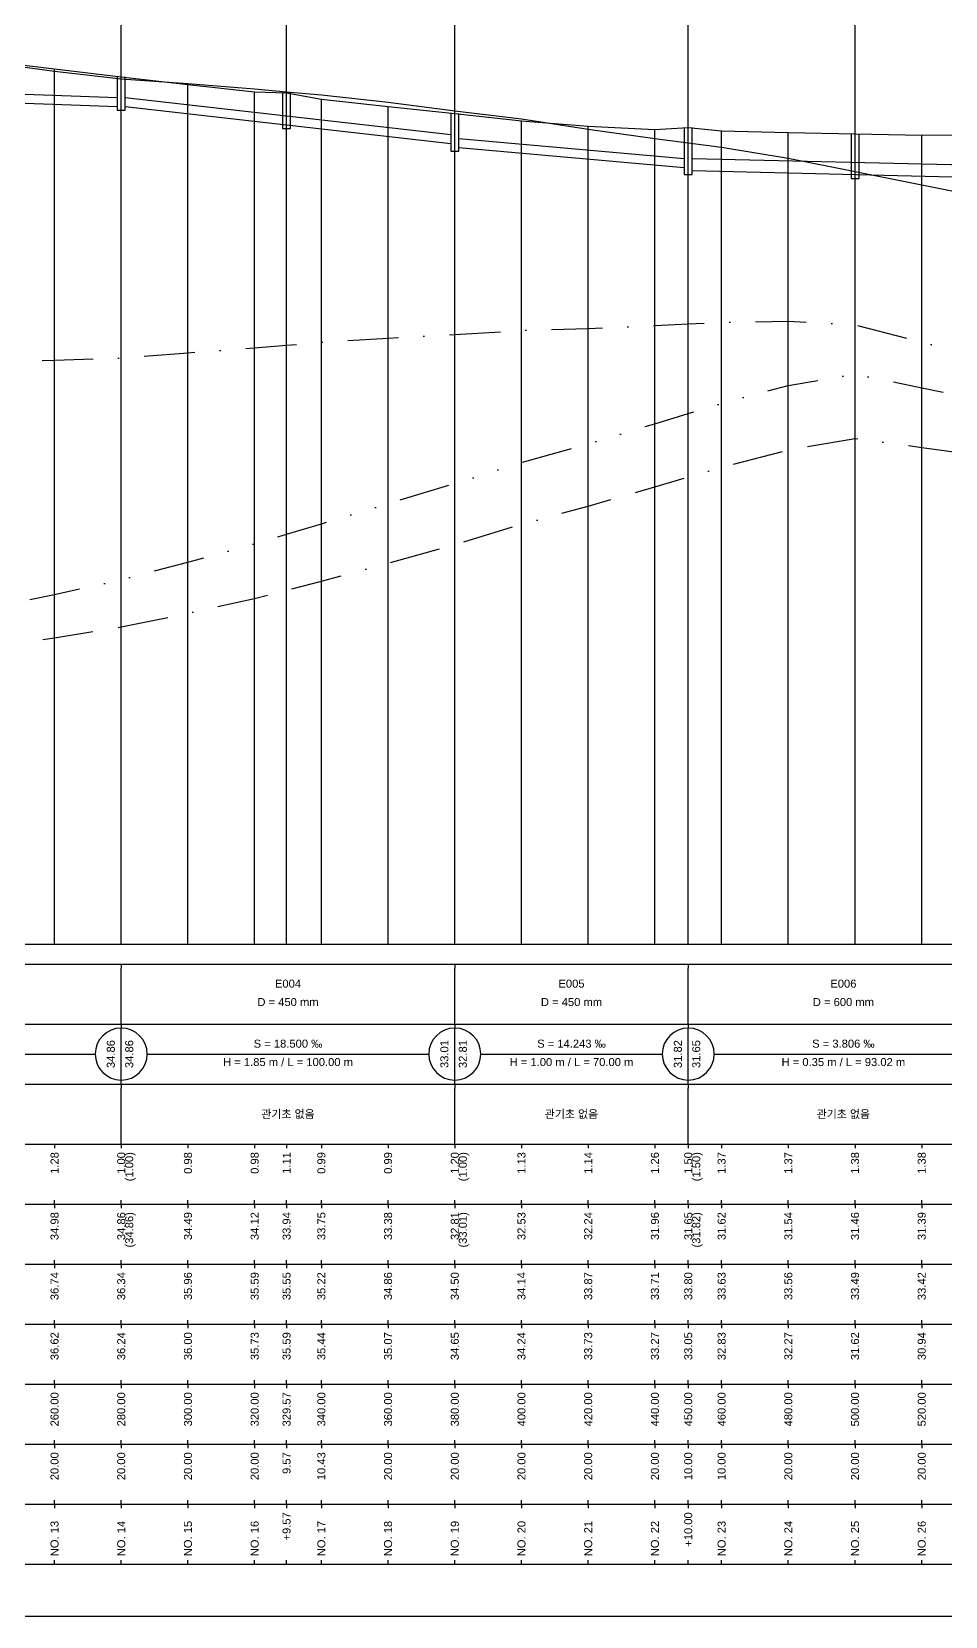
# Model space of a CAD drawing. Header units: millimetres. Extents: x -7351 to 135086, y 1419 to 5643.
# Drawn here: x 54003.3 to 54231.6, y 1419 to 1815 of the extents above; entities that cross this region are included whole.
import ezdxf
from ezdxf.enums import TextEntityAlignment as Align

# ---------------------------------------------------------------- set-up
doc = ezdxf.new("R2010")
doc.units = ezdxf.units.MM
for name, pattern in [('BORDER', [44.45, 12.7, -6.35, 12.7, -6.35, 0, -6.35]), ('DASHDOT', [25.4, 12.7, -6.35, 0, -6.35]), ('DIVIDE', [31.75, 12.7, -6.35, 0, -6.35, 0, -6.35])]:
    doc.linetypes.add(name, pattern=pattern)
for name, color, linetype in [('KZ_종단_계획선', 1, 'Continuous'), ('KZ_종단_관로', 4, 'Continuous'), ('KZ_종단_깃발', 7, 'Continuous'), ('KZ_종단_도각', 7, 'Continuous'), ('KZ_종단_맨홀', 4, 'Continuous'), ('KZ_종단_수직선', 7, 'Continuous'), ('KZ_종단_암선1', 56, 'DASHDOT'), ('KZ_종단_암선2', 4, 'DIVIDE'), ('KZ_종단_암선3', 6, 'BORDER'), ('KZ_종단_지반선', 3, 'Continuous'), ('KZ_종단_테이블문자', 7, 'Continuous'), ('KZ_종단_테이블선', 7, 'Continuous')]:
    doc.layers.add(name, color=color, linetype=linetype)
doc.styles.get("Standard").update_dxf_attribs({"font": 'arial.ttf'})

msp = doc.modelspace()

# ---------------------------------------------------------------- linework, layer by layer
at = {"layer": 'KZ_종단_계획선'}
msp.add_lwpolyline([(53992.36, 1807.73), (54009.03, 1805.74), (54025.69, 1803.76), (54042.36, 1801.83), (54059.03, 1799.97), (54067, 1799.77), (54075.69, 1798.16), (54092.36, 1796.35), (54109.03, 1794.54), (54125.69, 1792.75), (54142.36, 1791.38), (54159.03, 1790.59), (54167.36, 1791.06), (54175.69, 1790.21), (54192.36, 1789.85), (54209.03, 1789.49), (54225.69, 1789.13), (54236.12, 1789.26)], dxfattribs=at)
at = {"layer": 'KZ_종단_관로'}
for p, q in [((53940.52, 1801.59), (54024.69, 1798.59)), ((53940.52, 1799.34), (54024.69, 1796.34)), ((54026.69, 1798.59), (54108.03, 1789.34)), ((54026.69, 1796.34), (54108.03, 1787.09)), ((54110.03, 1788.35), (54166.36, 1783.37)), ((54110.03, 1786.1), (54166.36, 1781.12)), ((54168.36, 1783.31), (54243.88, 1781.54)), ((54168.36, 1780.31), (54243.88, 1778.54))]:
    msp.add_line(p, q, dxfattribs=at)
at = {"layer": 'KZ_종단_깃발'}
for p, q in [((54025.69, 1587.04), (54025.69, 1855)), ((54067, 1587.04), (54067, 1855)), ((54109.03, 1587.04), (54109.03, 1855)), ((54167.36, 1587.04), (54167.36, 1855)), ((54209.03, 1587.04), (54209.03, 1855))]:
    msp.add_line(p, q, dxfattribs=at)
at = {"layer": 'KZ_종단_도각'}
msp.add_lwpolyline([(53747.36, 1419.04), (54588.36, 1419.04), (54588.36, 2013.04), (53747.36, 2013.04)], close=True, dxfattribs=at)
at = {"layer": 'KZ_종단_맨홀'}
for points in [[(54024.69, 1803.76), (54024.69, 1795.4), (54026.69, 1795.4), (54026.69, 1803.76)], [(54066, 1799.77), (54066, 1790.81), (54068, 1790.81), (54068, 1799.77)], [(54108.03, 1794.54), (54108.03, 1785.16), (54110.03, 1785.16), (54110.03, 1794.54)], [(54166.36, 1791.06), (54166.36, 1779.31), (54168.36, 1779.31), (54168.36, 1791.06)], [(54208.03, 1789.49), (54208.03, 1778.36), (54210.03, 1778.36), (54210.03, 1789.49)]]:
    msp.add_lwpolyline(points, dxfattribs=at)
at = {"layer": 'KZ_종단_수직선'}
for p, q in [((54009.03, 1587.04), (54009.03, 1805.74)), ((54025.69, 1587.04), (54025.69, 1803.76)), ((54042.36, 1587.04), (54042.36, 1801.83)), ((54059.03, 1587.04), (54059.03, 1799.97)), ((54067, 1587.04), (54067, 1799.77)), ((54075.69, 1587.04), (54075.69, 1798.16)), ((54092.36, 1587.04), (54092.36, 1796.35)), ((54109.03, 1587.04), (54109.03, 1794.54)), ((54125.69, 1587.04), (54125.69, 1792.75)), ((54142.36, 1587.04), (54142.36, 1791.38)), ((54159.03, 1587.04), (54159.03, 1790.59)), ((54167.36, 1587.04), (54167.36, 1791.06)), ((54175.69, 1587.04), (54175.69, 1790.21)), ((54192.36, 1587.04), (54192.36, 1789.85)), ((54209.03, 1587.04), (54209.03, 1789.49)), ((54225.69, 1587.04), (54225.69, 1789.13))]:
    msp.add_line(p, q, dxfattribs=at)
at = {"layer": 'KZ_종단_암선1', "flags": 128}
msp.add_lwpolyline([(53792.36, 1722.45), (53807.53, 1708.29), (53808.3, 1707.57), (53808.3, 1707.57), (53808.3, 1707.57), (53808.3, 1707.57), (53809.03, 1706.9), (53821.56, 1708.38), (53825.69, 1708.87), (53842.36, 1712.93), (53859.03, 1717.03), (53875.69, 1721.37), (53892.36, 1724.56), (53878.77, 1721.96), (53899.55, 1725.85), (53909.03, 1726.47), (53925.69, 1729.73), (53939.52, 1731.25), (53942.36, 1731.56), (53943.1, 1731.6), (53943.1, 1731.6), (53943.1, 1731.6), (53943.1, 1731.6), (53943.1, 1731.6), (53943.33, 1731.61), (53943.76, 1731.62), (53959.03, 1731.83), (53943.76, 1731.62), (53975.69, 1731.53), (53992.36, 1732.64), (54009.03, 1732.9), (54025.69, 1733.48), (54042.36, 1734.77), (54059.03, 1736.05), (54067, 1736.69), (54075.69, 1737.39), (54092.36, 1738.46), (54109.03, 1739.36), (54125.69, 1740.37), (54142.36, 1740.84), (54159.03, 1741.57), (54167.36, 1742), (54175.69, 1742.42), (54192.36, 1742.66), (54209.03, 1741.77), (54225.69, 1737.45), (54236.12, 1734.74), (54242.36, 1733.11), (54244.5, 1732.55), (54244.68, 1732.5), (54244.88, 1732.45), (54244.88, 1732.45), (54244.88, 1732.45), (54244.88, 1732.45), (54244.88, 1732.45), (54244.88, 1732.45), (54244.88, 1732.45), (54244.88, 1732.45), (54259.03, 1728.74), (54261.35, 1728.1), (54275.69, 1724.18), (54292.36, 1720.39), (54309.03, 1717.07), (54325.69, 1714.64), (54342.36, 1713.26), (54359.03, 1713.12), (54367.91, 1713.11), (54368.1, 1713.11), (54368.1, 1713.11), (54368.1, 1713.11), (54368.1, 1713.11), (54368.1, 1713.11), (54368.1, 1713.11), (54368.1, 1713.11), (54375.69, 1713.08), (54392.36, 1712.96), (54409.03, 1712.91), (54416.23, 1712.61), (54425.69, 1712.21), (54442.36, 1710.78), (54459.03, 1713.42), (54475.69, 1712.36), (54492.36, 1712.44), (54509.03, 1715.33), (54513.88, 1715.99), (54525.69, 1717.58), (54542.36, 1717.46)], dxfattribs=at)
at = {"layer": 'KZ_종단_암선2', "flags": 128}
msp.add_lwpolyline([(53792.36, 1622.45), (53807.53, 1609.62), (53808.3, 1608.98), (53808.3, 1608.98), (53808.3, 1608.98), (53808.3, 1608.98), (53809.03, 1608.37), (53821.56, 1612.32), (53825.69, 1613.62), (53842.36, 1621.14), (53859.03, 1628.7), (53875.69, 1636.6), (53892.36, 1643.29), (53878.77, 1637.83), (53899.55, 1646.09), (53909.03, 1648.68), (53925.69, 1655.34), (53939.52, 1659.62), (53942.36, 1660.5), (53943.1, 1660.68), (53943.1, 1660.68), (53943.1, 1660.68), (53943.1, 1660.68), (53943.1, 1660.68), (53943.33, 1660.74), (53943.76, 1660.83), (53959.03, 1664), (53943.76, 1660.83), (53975.69, 1666.85), (53992.36, 1671.05), (54009.03, 1674.41), (54025.69, 1678.08), (54042.36, 1682.46), (54059.03, 1687.07), (54067, 1689.47), (54075.69, 1692.08), (54092.36, 1697.08), (54109.03, 1702.11), (54125.69, 1707.36), (54142.36, 1712.08), (54159.03, 1717.05), (54167.36, 1719.6), (54175.69, 1722.16), (54192.36, 1726.64), (54209.03, 1729.46), (54225.69, 1726.05), (54236.12, 1723.91), (54242.36, 1722.63), (54244.5, 1722.17), (54244.68, 1722.13), (54244.88, 1722.1), (54244.88, 1722.1), (54244.88, 1722.1), (54244.88, 1722.1), (54244.88, 1722.1), (54244.88, 1722.1), (54244.88, 1722.1), (54244.88, 1722.1), (54259.03, 1719.16), (54261.35, 1718.65), (54275.69, 1715.51), (54292.36, 1712.63), (54309.03, 1710.22), (54325.69, 1708.69), (54342.36, 1708.23), (54359.03, 1709), (54367.91, 1709.47), (54368.1, 1709.48), (54368.1, 1709.48), (54368.1, 1709.48), (54368.1, 1709.48), (54368.1, 1709.48), (54368.1, 1709.48), (54368.1, 1709.48), (54375.69, 1709.87), (54392.36, 1710.66), (54409.03, 1711.51), (54416.23, 1711.61), (54425.69, 1711.73)], dxfattribs=at)
at = {"layer": 'KZ_종단_암선3', "flags": 128}
msp.add_lwpolyline([(53807.53, 1609.17), (53808.3, 1608.52), (53808.3, 1608.52), (53808.3, 1608.52), (53808.3, 1608.52), (53809.03, 1607.91), (53821.56, 1611.15), (53825.69, 1612.22), (53842.36, 1618.92), (53859.03, 1625.65), (53875.69, 1632.79), (53892.36, 1638.69), (53878.77, 1633.88), (53899.55, 1641.15), (53909.03, 1643.27), (53925.69, 1649.1), (53939.52, 1652.65), (53942.36, 1653.38), (53943.1, 1653.53), (53943.1, 1653.53), (53943.1, 1653.53), (53943.1, 1653.53), (53943.1, 1653.53), (53943.33, 1653.57), (53943.76, 1653.64), (53959.03, 1655.98), (53943.76, 1653.64), (53975.69, 1657.9), (53992.36, 1661.14), (54009.03, 1663.54), (54025.69, 1666.26), (54042.36, 1669.69), (54059.03, 1673.42), (54067, 1675.48), (54075.69, 1677.72), (54092.36, 1682.19), (54109.03, 1686.87), (54125.69, 1691.92), (54142.36, 1696.47), (54159.03, 1701.27), (54167.36, 1703.73), (54175.69, 1706.19), (54192.36, 1710.5), (54209.03, 1713.36), (54225.69, 1711.14), (54236.12, 1709.75), (54242.36, 1708.91), (54244.5, 1708.61), (54244.68, 1708.58), (54244.88, 1708.56), (54244.88, 1708.56), (54244.88, 1708.56), (54244.88, 1708.56), (54244.88, 1708.56), (54244.88, 1708.56), (54244.88, 1708.56), (54244.88, 1708.56), (54259.03, 1706.63), (54261.35, 1706.29), (54275.69, 1704.17), (54292.36, 1702.49), (54309.03, 1701.26), (54325.69, 1700.93), (54342.36, 1701.65), (54359.03, 1703.61), (54367.91, 1704.72), (54368.1, 1704.74), (54368.1, 1704.74), (54368.1, 1704.74), (54368.1, 1704.74), (54368.1, 1704.74), (54368.1, 1704.74), (54368.1, 1704.74), (54375.69, 1705.66), (54392.36, 1707.65), (54409.03, 1709.69), (54416.23, 1710.3), (54425.69, 1711.1)], dxfattribs=at)
at = {"layer": 'KZ_종단_지반선', "flags": 128}
msp.add_lwpolyline([(53992.36, 1807.38), (54009.03, 1805.16), (54025.69, 1803.24), (54042.36, 1802.04), (54059.03, 1800.71), (54067, 1800.01), (54075.69, 1799.24), (54092.36, 1797.38), (54109.03, 1795.26), (54125.69, 1793.24), (54142.36, 1790.68), (54159.03, 1788.37), (54167.36, 1787.29), (54175.69, 1786.2), (54192.36, 1783.4), (54209.03, 1780.11), (54225.69, 1776.76), (54236.12, 1774.65)], dxfattribs=at)
at = {"layer": 'KZ_종단_테이블문자'}
for p, q in [((54025.69, 1582.04), (54025.69, 1581.04)), ((54025.69, 1582.04), (54025.69, 1581.04)), ((54025.69, 1568.04), (54025.69, 1581.04)), ((54025.69, 1568.04), (54025.69, 1581.04)), ((54109.03, 1582.04), (54109.03, 1581.04)), ((54109.03, 1582.04), (54109.03, 1581.04)), ((54109.03, 1568.04), (54109.03, 1581.04)), ((54109.03, 1568.04), (54109.03, 1581.04)), ((54167.36, 1582.04), (54167.36, 1581.04)), ((54167.36, 1582.04), (54167.36, 1581.04)), ((54167.36, 1568.04), (54167.36, 1581.04)), ((54167.36, 1568.04), (54167.36, 1581.04)), ((54025.69, 1567.04), (54025.69, 1568.04)), ((54025.69, 1567.04), (54025.69, 1568.04)), ((54025.69, 1567.04), (54025.69, 1566.04)), ((54025.69, 1567.04), (54025.69, 1566.04)), ((54025.69, 1553.04), (54025.69, 1566.04)), ((54025.69, 1553.04), (54025.69, 1566.04)), ((54109.03, 1567.04), (54109.03, 1568.04)), ((54109.03, 1567.04), (54109.03, 1568.04)), ((54109.03, 1567.04), (54109.03, 1566.04)), ((54109.03, 1567.04), (54109.03, 1566.04)), ((54109.03, 1553.04), (54109.03, 1566.04)), ((54109.03, 1553.04), (54109.03, 1566.04)), ((54167.36, 1567.04), (54167.36, 1568.04)), ((54167.36, 1567.04), (54167.36, 1568.04)), ((54167.36, 1567.04), (54167.36, 1566.04)), ((54167.36, 1567.04), (54167.36, 1566.04)), ((54167.36, 1553.04), (54167.36, 1566.04)), ((54167.36, 1553.04), (54167.36, 1566.04)), ((53945.93, 1559.54), (54019.28, 1559.54)), ((54032.11, 1559.54), (54102.61, 1559.54)), ((54115.44, 1559.54), (54160.94, 1559.54)), ((54173.78, 1559.54), (54238.46, 1559.54)), ((54025.69, 1552.04), (54025.69, 1553.04)), ((54025.69, 1552.04), (54025.69, 1553.04)), ((54109.03, 1552.04), (54109.03, 1553.04)), ((54109.03, 1552.04), (54109.03, 1553.04)), ((54167.36, 1552.04), (54167.36, 1553.04)), ((54167.36, 1552.04), (54167.36, 1553.04)), ((54025.69, 1552.04), (54025.69, 1551.04)), ((54025.69, 1552.04), (54025.69, 1551.04)), ((54025.69, 1538.04), (54025.69, 1551.04)), ((54025.69, 1538.04), (54025.69, 1551.04)), ((54109.03, 1552.04), (54109.03, 1551.04)), ((54109.03, 1552.04), (54109.03, 1551.04)), ((54109.03, 1538.04), (54109.03, 1551.04)), ((54109.03, 1538.04), (54109.03, 1551.04)), ((54167.36, 1552.04), (54167.36, 1551.04)), ((54167.36, 1552.04), (54167.36, 1551.04)), ((54167.36, 1538.04), (54167.36, 1551.04)), ((54167.36, 1538.04), (54167.36, 1551.04)), ((54025.69, 1537.04), (54025.69, 1538.04)), ((54025.69, 1537.04), (54025.69, 1538.04)), ((54109.03, 1537.04), (54109.03, 1538.04)), ((54109.03, 1537.04), (54109.03, 1538.04)), ((54167.36, 1537.04), (54167.36, 1538.04)), ((54167.36, 1537.04), (54167.36, 1538.04))]:
    msp.add_line(p, q, dxfattribs=at)
for centre, start, end in [((54025.69, 1559.54), 90, 270), ((54025.69, 1559.54), 270, 90), ((54109.03, 1559.54), 90, 270), ((54109.03, 1559.54), 270, 90), ((54167.36, 1559.54), 90, 270), ((54167.36, 1559.54), 270, 90)]:
    msp.add_arc(centre, 6.5, start, end, dxfattribs=at)
at = {"layer": 'KZ_종단_테이블선'}
for p, q in [((53772.36, 1587.04), (54547.36, 1587.04)), ((53772.36, 1582.04), (54547.36, 1582.04)), ((53772.36, 1567.04), (54547.36, 1567.04)), ((53772.36, 1552.04), (54547.36, 1552.04)), ((53772.36, 1537.04), (54547.36, 1537.04)), ((54009.03, 1537.04), (54009.03, 1536.04)), ((54025.69, 1537.04), (54025.69, 1536.04)), ((54042.36, 1537.04), (54042.36, 1536.04)), ((54059.03, 1537.04), (54059.03, 1536.04)), ((54067, 1537.04), (54067, 1536.04)), ((54075.69, 1537.04), (54075.69, 1536.04)), ((54092.36, 1537.04), (54092.36, 1536.04)), ((54109.03, 1537.04), (54109.03, 1536.04)), ((54125.69, 1537.04), (54125.69, 1536.04)), ((54142.36, 1537.04), (54142.36, 1536.04)), ((54159.03, 1537.04), (54159.03, 1536.04)), ((54167.36, 1537.04), (54167.36, 1536.04)), ((54175.69, 1537.04), (54175.69, 1536.04)), ((54192.36, 1537.04), (54192.36, 1536.04)), ((54209.03, 1537.04), (54209.03, 1536.04)), ((54225.69, 1537.04), (54225.69, 1536.04)), ((53772.36, 1522.04), (54547.36, 1522.04)), ((54009.03, 1522.04), (54009.03, 1523.04)), ((54009.03, 1522.04), (54009.03, 1521.04)), ((54025.69, 1522.04), (54025.69, 1523.04)), ((54025.69, 1522.04), (54025.69, 1521.04)), ((54042.36, 1522.04), (54042.36, 1523.04)), ((54042.36, 1522.04), (54042.36, 1521.04)), ((54059.03, 1522.04), (54059.03, 1523.04)), ((54059.03, 1522.04), (54059.03, 1521.04)), ((54067, 1522.04), (54067, 1523.04)), ((54067, 1522.04), (54067, 1521.04)), ((54075.69, 1522.04), (54075.69, 1523.04)), ((54075.69, 1522.04), (54075.69, 1521.04)), ((54092.36, 1522.04), (54092.36, 1523.04)), ((54092.36, 1522.04), (54092.36, 1521.04)), ((54109.03, 1522.04), (54109.03, 1523.04)), ((54109.03, 1522.04), (54109.03, 1521.04)), ((54125.69, 1522.04), (54125.69, 1523.04)), ((54125.69, 1522.04), (54125.69, 1521.04)), ((54142.36, 1522.04), (54142.36, 1523.04)), ((54142.36, 1522.04), (54142.36, 1521.04)), ((54159.03, 1522.04), (54159.03, 1523.04)), ((54159.03, 1522.04), (54159.03, 1521.04)), ((54167.36, 1522.04), (54167.36, 1523.04)), ((54167.36, 1522.04), (54167.36, 1521.04)), ((54175.69, 1522.04), (54175.69, 1523.04)), ((54175.69, 1522.04), (54175.69, 1521.04)), ((54192.36, 1522.04), (54192.36, 1523.04)), ((54192.36, 1522.04), (54192.36, 1521.04)), ((54209.03, 1522.04), (54209.03, 1523.04)), ((54209.03, 1522.04), (54209.03, 1521.04)), ((54225.69, 1522.04), (54225.69, 1523.04)), ((54225.69, 1522.04), (54225.69, 1521.04)), ((53772.36, 1507.04), (54547.36, 1507.04)), ((54009.03, 1507.04), (54009.03, 1508.04)), ((54009.03, 1507.04), (54009.03, 1506.04)), ((54025.69, 1507.04), (54025.69, 1508.04)), ((54025.69, 1507.04), (54025.69, 1506.04)), ((54042.36, 1507.04), (54042.36, 1508.04)), ((54042.36, 1507.04), (54042.36, 1506.04)), ((54059.03, 1507.04), (54059.03, 1508.04)), ((54059.03, 1507.04), (54059.03, 1506.04)), ((54067, 1507.04), (54067, 1508.04)), ((54067, 1507.04), (54067, 1506.04)), ((54075.69, 1507.04), (54075.69, 1508.04)), ((54075.69, 1507.04), (54075.69, 1506.04)), ((54092.36, 1507.04), (54092.36, 1508.04)), ((54092.36, 1507.04), (54092.36, 1506.04)), ((54109.03, 1507.04), (54109.03, 1508.04)), ((54109.03, 1507.04), (54109.03, 1506.04)), ((54125.69, 1507.04), (54125.69, 1508.04)), ((54125.69, 1507.04), (54125.69, 1506.04)), ((54142.36, 1507.04), (54142.36, 1508.04)), ((54142.36, 1507.04), (54142.36, 1506.04)), ((54159.03, 1507.04), (54159.03, 1508.04)), ((54159.03, 1507.04), (54159.03, 1506.04)), ((54167.36, 1507.04), (54167.36, 1508.04)), ((54167.36, 1507.04), (54167.36, 1506.04)), ((54175.69, 1507.04), (54175.69, 1508.04)), ((54175.69, 1507.04), (54175.69, 1506.04)), ((54192.36, 1507.04), (54192.36, 1508.04)), ((54192.36, 1507.04), (54192.36, 1506.04)), ((54209.03, 1507.04), (54209.03, 1508.04)), ((54209.03, 1507.04), (54209.03, 1506.04)), ((54225.69, 1507.04), (54225.69, 1508.04)), ((54225.69, 1507.04), (54225.69, 1506.04)), ((54009.03, 1492.04), (54009.03, 1493.04)), ((54025.69, 1492.04), (54025.69, 1493.04)), ((54042.36, 1492.04), (54042.36, 1493.04)), ((54059.03, 1492.04), (54059.03, 1493.04)), ((54067, 1492.04), (54067, 1493.04)), ((54075.69, 1492.04), (54075.69, 1493.04)), ((54092.36, 1492.04), (54092.36, 1493.04)), ((54109.03, 1492.04), (54109.03, 1493.04)), ((54125.69, 1492.04), (54125.69, 1493.04)), ((54142.36, 1492.04), (54142.36, 1493.04)), ((54159.03, 1492.04), (54159.03, 1493.04)), ((54167.36, 1492.04), (54167.36, 1493.04)), ((54175.69, 1492.04), (54175.69, 1493.04)), ((54192.36, 1492.04), (54192.36, 1493.04)), ((54209.03, 1492.04), (54209.03, 1493.04)), ((54225.69, 1492.04), (54225.69, 1493.04)), ((53772.36, 1492.04), (54547.36, 1492.04)), ((54009.03, 1492.04), (54009.03, 1491.04)), ((54025.69, 1492.04), (54025.69, 1491.04)), ((54042.36, 1492.04), (54042.36, 1491.04)), ((54059.03, 1492.04), (54059.03, 1491.04)), ((54067, 1492.04), (54067, 1491.04)), ((54075.69, 1492.04), (54075.69, 1491.04)), ((54092.36, 1492.04), (54092.36, 1491.04)), ((54109.03, 1492.04), (54109.03, 1491.04)), ((54125.69, 1492.04), (54125.69, 1491.04)), ((54142.36, 1492.04), (54142.36, 1491.04)), ((54159.03, 1492.04), (54159.03, 1491.04)), ((54167.36, 1492.04), (54167.36, 1491.04)), ((54175.69, 1492.04), (54175.69, 1491.04)), ((54192.36, 1492.04), (54192.36, 1491.04)), ((54209.03, 1492.04), (54209.03, 1491.04)), ((54225.69, 1492.04), (54225.69, 1491.04)), ((53772.36, 1477.04), (54547.36, 1477.04)), ((54009.03, 1477.04), (54009.03, 1478.04)), ((54009.03, 1477.04), (54009.03, 1476.04)), ((54025.69, 1477.04), (54025.69, 1478.04)), ((54025.69, 1477.04), (54025.69, 1476.04)), ((54042.36, 1477.04), (54042.36, 1478.04)), ((54042.36, 1477.04), (54042.36, 1476.04)), ((54059.03, 1477.04), (54059.03, 1478.04)), ((54059.03, 1477.04), (54059.03, 1476.04)), ((54067, 1477.04), (54067, 1478.04)), ((54067, 1477.04), (54067, 1476.04)), ((54075.69, 1477.04), (54075.69, 1478.04)), ((54075.69, 1477.04), (54075.69, 1476.04)), ((54092.36, 1477.04), (54092.36, 1478.04)), ((54092.36, 1477.04), (54092.36, 1476.04)), ((54109.03, 1477.04), (54109.03, 1478.04)), ((54109.03, 1477.04), (54109.03, 1476.04)), ((54125.69, 1477.04), (54125.69, 1478.04)), ((54125.69, 1477.04), (54125.69, 1476.04)), ((54142.36, 1477.04), (54142.36, 1478.04)), ((54142.36, 1477.04), (54142.36, 1476.04)), ((54159.03, 1477.04), (54159.03, 1478.04)), ((54159.03, 1477.04), (54159.03, 1476.04)), ((54167.36, 1477.04), (54167.36, 1478.04)), ((54167.36, 1477.04), (54167.36, 1476.04)), ((54175.69, 1477.04), (54175.69, 1478.04)), ((54175.69, 1477.04), (54175.69, 1476.04)), ((54192.36, 1477.04), (54192.36, 1478.04)), ((54192.36, 1477.04), (54192.36, 1476.04)), ((54209.03, 1477.04), (54209.03, 1478.04)), ((54209.03, 1477.04), (54209.03, 1476.04)), ((54225.69, 1477.04), (54225.69, 1478.04)), ((54225.69, 1477.04), (54225.69, 1476.04)), ((53772.36, 1462.04), (54547.36, 1462.04)), ((54009.03, 1462.04), (54009.03, 1463.04)), ((54009.03, 1462.04), (54009.03, 1461.04)), ((54025.69, 1462.04), (54025.69, 1463.04)), ((54025.69, 1462.04), (54025.69, 1461.04)), ((54042.36, 1462.04), (54042.36, 1463.04)), ((54042.36, 1462.04), (54042.36, 1461.04)), ((54059.03, 1462.04), (54059.03, 1463.04)), ((54059.03, 1462.04), (54059.03, 1461.04)), ((54067, 1462.04), (54067, 1463.04)), ((54067, 1462.04), (54067, 1461.04)), ((54075.69, 1462.04), (54075.69, 1463.04)), ((54075.69, 1462.04), (54075.69, 1461.04)), ((54092.36, 1462.04), (54092.36, 1463.04)), ((54092.36, 1462.04), (54092.36, 1461.04)), ((54109.03, 1462.04), (54109.03, 1463.04)), ((54109.03, 1462.04), (54109.03, 1461.04)), ((54125.69, 1462.04), (54125.69, 1463.04)), ((54125.69, 1462.04), (54125.69, 1461.04)), ((54142.36, 1462.04), (54142.36, 1463.04)), ((54142.36, 1462.04), (54142.36, 1461.04)), ((54159.03, 1462.04), (54159.03, 1463.04)), ((54159.03, 1462.04), (54159.03, 1461.04)), ((54167.36, 1462.04), (54167.36, 1463.04)), ((54167.36, 1462.04), (54167.36, 1461.04)), ((54175.69, 1462.04), (54175.69, 1463.04)), ((54175.69, 1462.04), (54175.69, 1461.04)), ((54192.36, 1462.04), (54192.36, 1463.04)), ((54192.36, 1462.04), (54192.36, 1461.04)), ((54209.03, 1462.04), (54209.03, 1463.04)), ((54209.03, 1462.04), (54209.03, 1461.04)), ((54225.69, 1462.04), (54225.69, 1463.04)), ((54225.69, 1462.04), (54225.69, 1461.04)), ((53772.36, 1447.04), (54547.36, 1447.04)), ((54009.03, 1447.04), (54009.03, 1448.04)), ((54009.03, 1447.04), (54009.03, 1446.04)), ((54025.69, 1447.04), (54025.69, 1448.04)), ((54025.69, 1447.04), (54025.69, 1446.04)), ((54042.36, 1447.04), (54042.36, 1448.04)), ((54042.36, 1447.04), (54042.36, 1446.04)), ((54059.03, 1447.04), (54059.03, 1448.04)), ((54059.03, 1447.04), (54059.03, 1446.04)), ((54067, 1447.04), (54067, 1448.04)), ((54067, 1447.04), (54067, 1446.04)), ((54075.69, 1447.04), (54075.69, 1448.04)), ((54075.69, 1447.04), (54075.69, 1446.04)), ((54092.36, 1447.04), (54092.36, 1448.04)), ((54092.36, 1447.04), (54092.36, 1446.04)), ((54109.03, 1447.04), (54109.03, 1448.04)), ((54109.03, 1447.04), (54109.03, 1446.04)), ((54125.69, 1447.04), (54125.69, 1448.04)), ((54125.69, 1447.04), (54125.69, 1446.04)), ((54142.36, 1447.04), (54142.36, 1448.04)), ((54142.36, 1447.04), (54142.36, 1446.04)), ((54159.03, 1447.04), (54159.03, 1448.04)), ((54159.03, 1447.04), (54159.03, 1446.04)), ((54167.36, 1447.04), (54167.36, 1448.04)), ((54167.36, 1447.04), (54167.36, 1446.04)), ((54175.69, 1447.04), (54175.69, 1448.04)), ((54175.69, 1447.04), (54175.69, 1446.04)), ((54192.36, 1447.04), (54192.36, 1448.04)), ((54192.36, 1447.04), (54192.36, 1446.04)), ((54209.03, 1447.04), (54209.03, 1448.04)), ((54209.03, 1447.04), (54209.03, 1446.04)), ((54225.69, 1447.04), (54225.69, 1448.04)), ((54225.69, 1447.04), (54225.69, 1446.04)), ((53772.36, 1432.04), (54547.36, 1432.04)), ((54009.03, 1432.04), (54009.03, 1433.04)), ((54025.69, 1432.04), (54025.69, 1433.04)), ((54042.36, 1432.04), (54042.36, 1433.04)), ((54059.03, 1432.04), (54059.03, 1433.04)), ((54067, 1432.04), (54067, 1433.04)), ((54075.69, 1432.04), (54075.69, 1433.04)), ((54092.36, 1432.04), (54092.36, 1433.04)), ((54109.03, 1432.04), (54109.03, 1433.04)), ((54125.69, 1432.04), (54125.69, 1433.04)), ((54142.36, 1432.04), (54142.36, 1433.04)), ((54159.03, 1432.04), (54159.03, 1433.04)), ((54167.36, 1432.04), (54167.36, 1433.04)), ((54175.69, 1432.04), (54175.69, 1433.04)), ((54192.36, 1432.04), (54192.36, 1433.04)), ((54209.03, 1432.04), (54209.03, 1433.04)), ((54225.69, 1432.04), (54225.69, 1433.04))]:
    msp.add_line(p, q, dxfattribs=at)

# ---------------------------------------------------------------- texts
at = {"layer": 'KZ_종단_테이블문자'}
for s, p in [('E004', (54067.36, 1575.54)), ('E005', (54138.19, 1575.54)), ('E006', (54206.12, 1575.54)), ('S = 18.500 ‰', (54067.36, 1560.54)), ('S = 14.243 ‰', (54138.19, 1560.54)), ('S = 3.806 ‰', (54206.12, 1560.54))]:
    msp.add_text(s, height=2, dxfattribs=at).set_placement(p, align=Align.BOTTOM_CENTER)
for s, p in [('D = 450 mm', (54067.36, 1573.54)), ('D = 450 mm', (54138.19, 1573.54)), ('D = 600 mm', (54206.12, 1573.54)), ('H = 1.85 m / L = 100.00 m', (54067.36, 1558.54)), ('H = 1.00 m / L = 70.00 m', (54138.19, 1558.54)), ('H = 0.35 m / L = 93.02 m', (54206.12, 1558.54))]:
    msp.add_text(s, height=2, dxfattribs=at).set_placement(p, align=Align.TOP_CENTER)
for s, p in [('34.86', (54024.69, 1559.54)), ('33.01', (54108.03, 1559.54)), ('31.82', (54166.36, 1559.54))]:
    msp.add_text(s, height=2, rotation=90, dxfattribs=at).set_placement(p, align=Align.BOTTOM_CENTER)
for s, p in [('34.86', (54026.69, 1559.54)), ('32.81', (54110.03, 1559.54)), ('31.65', (54168.36, 1559.54))]:
    msp.add_text(s, height=2, rotation=90, dxfattribs=at).set_placement(p, align=Align.TOP_CENTER)
for p in [(54067.36, 1544.54), (54138.19, 1544.54), (54206.12, 1544.54)]:
    msp.add_text('관기초 없음', height=2, dxfattribs=at).set_placement(p, align=Align.MIDDLE_CENTER)
for s, p in [('1.28', (54009.03, 1535.04)), ('1.00', (54025.69, 1535.04)), ('(1.00)', (54027.69, 1535.04)), ('0.98', (54042.36, 1535.04)), ('0.98', (54059.03, 1535.04)), ('1.11', (54067, 1535.04)), ('0.99', (54075.69, 1535.04)), ('0.99', (54092.36, 1535.04)), ('1.20', (54109.03, 1535.04)), ('(1.00)', (54111.03, 1535.04)), ('1.13', (54125.69, 1535.04)), ('1.14', (54142.36, 1535.04)), ('1.26', (54159.03, 1535.04)), ('1.50', (54167.36, 1535.04)), ('(1.50)', (54169.36, 1535.04)), ('1.37', (54175.69, 1535.04)), ('1.37', (54192.36, 1535.04)), ('1.38', (54209.03, 1535.04)), ('1.38', (54225.69, 1535.04)), ('34.98', (54009.03, 1520.04)), ('34.86', (54025.69, 1520.04)), ('(34.86)', (54027.69, 1520.04)), ('34.49', (54042.36, 1520.04)), ('34.12', (54059.03, 1520.04)), ('33.94', (54067, 1520.04)), ('33.75', (54075.69, 1520.04)), ('33.38', (54092.36, 1520.04)), ('32.81', (54109.03, 1520.04)), ('(33.01)', (54111.03, 1520.04)), ('32.53', (54125.69, 1520.04)), ('32.24', (54142.36, 1520.04)), ('31.96', (54159.03, 1520.04)), ('31.65', (54167.36, 1520.04)), ('(31.82)', (54169.36, 1520.04)), ('31.62', (54175.69, 1520.04)), ('31.54', (54192.36, 1520.04)), ('31.46', (54209.03, 1520.04)), ('31.39', (54225.69, 1520.04)), ('36.74', (54009.03, 1505.04)), ('36.34', (54025.69, 1505.04)), ('35.96', (54042.36, 1505.04)), ('35.59', (54059.03, 1505.04)), ('35.55', (54067, 1505.04)), ('35.22', (54075.69, 1505.04)), ('34.86', (54092.36, 1505.04)), ('34.50', (54109.03, 1505.04)), ('34.14', (54125.69, 1505.04)), ('33.87', (54142.36, 1505.04)), ('33.71', (54159.03, 1505.04)), ('33.80', (54167.36, 1505.04)), ('33.63', (54175.69, 1505.04)), ('33.56', (54192.36, 1505.04)), ('33.49', (54209.03, 1505.04)), ('33.42', (54225.69, 1505.04)), ('36.62', (54009.03, 1490.04)), ('36.24', (54025.69, 1490.04)), ('36.00', (54042.36, 1490.04)), ('35.73', (54059.03, 1490.04)), ('35.59', (54067, 1490.04)), ('35.44', (54075.69, 1490.04)), ('35.07', (54092.36, 1490.04)), ('34.65', (54109.03, 1490.04)), ('34.24', (54125.69, 1490.04)), ('33.73', (54142.36, 1490.04)), ('33.27', (54159.03, 1490.04)), ('33.05', (54167.36, 1490.04)), ('32.83', (54175.69, 1490.04)), ('32.27', (54192.36, 1490.04)), ('31.62', (54209.03, 1490.04)), ('30.94', (54225.69, 1490.04)), ('260.00', (54009.03, 1475.04)), ('280.00', (54025.69, 1475.04)), ('300.00', (54042.36, 1475.04)), ('320.00', (54059.03, 1475.04)), ('329.57', (54067, 1475.04)), ('340.00', (54075.69, 1475.04)), ('360.00', (54092.36, 1475.04)), ('380.00', (54109.03, 1475.04)), ('400.00', (54125.69, 1475.04)), ('420.00', (54142.36, 1475.04)), ('440.00', (54159.03, 1475.04)), ('450.00', (54167.36, 1475.04)), ('460.00', (54175.69, 1475.04)), ('480.00', (54192.36, 1475.04)), ('500.00', (54209.03, 1475.04)), ('520.00', (54225.69, 1475.04)), ('20.00', (54009.03, 1460.04)), ('20.00', (54025.69, 1460.04)), ('20.00', (54042.36, 1460.04)), ('20.00', (54059.03, 1460.04)), ('9.57', (54067, 1460.04)), ('10.43', (54075.69, 1460.04)), ('20.00', (54092.36, 1460.04)), ('20.00', (54109.03, 1460.04)), ('20.00', (54125.69, 1460.04)), ('20.00', (54142.36, 1460.04)), ('20.00', (54159.03, 1460.04)), ('10.00', (54167.36, 1460.04)), ('10.00', (54175.69, 1460.04)), ('20.00', (54192.36, 1460.04)), ('20.00', (54209.03, 1460.04)), ('20.00', (54225.69, 1460.04)), ('+9.57', (54067, 1445.04)), ('+10.00', (54167.36, 1445.04))]:
    msp.add_text(s, height=2, rotation=90, dxfattribs=at).set_placement(p, align=Align.MIDDLE_RIGHT)
for s, p in [('NO. 13', (54009.03, 1434.04)), ('NO. 14', (54025.69, 1434.04)), ('NO. 15', (54042.36, 1434.04)), ('NO. 16', (54059.03, 1434.04)), ('NO. 17', (54075.69, 1434.04)), ('NO. 18', (54092.36, 1434.04)), ('NO. 19', (54109.03, 1434.04)), ('NO. 20', (54125.69, 1434.04)), ('NO. 21', (54142.36, 1434.04)), ('NO. 22', (54159.03, 1434.04)), ('NO. 23', (54175.69, 1434.04)), ('NO. 24', (54192.36, 1434.04)), ('NO. 25', (54209.03, 1434.04)), ('NO. 26', (54225.69, 1434.04))]:
    msp.add_text(s, height=2, rotation=90, dxfattribs=at).set_placement(p, align=Align.MIDDLE_LEFT)

doc.saveas('drawing.dxf')
